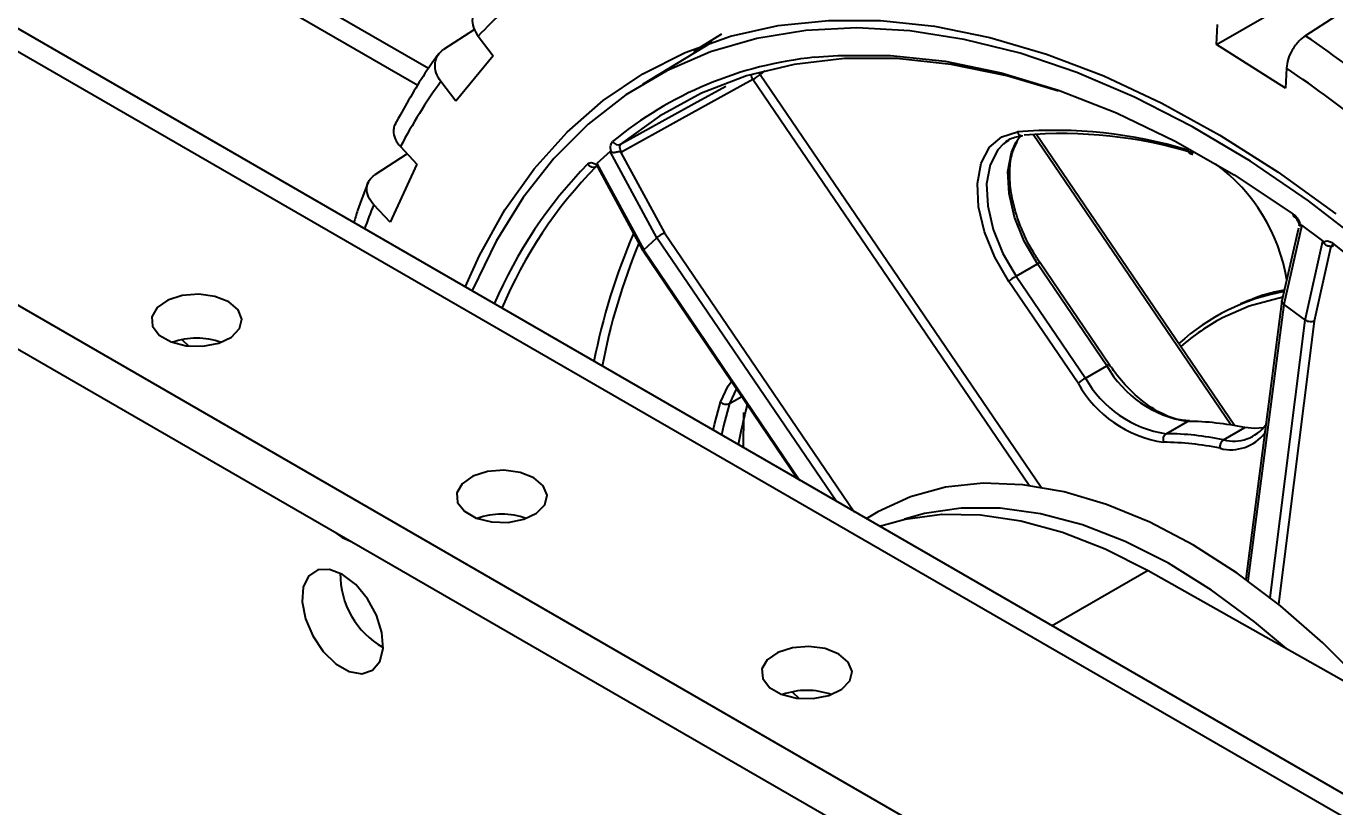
# Model space of a CAD drawing. Header units: inches. Extents: x 0 to 11, y 0 to 8.4.
# Drawn here: x 6.6339 to 6.8867, y 5.1938 to 5.3446 of the extents above; entities that cross this region are included whole.
import ezdxf

# ---------------------------------------------------------------- set-up
doc = ezdxf.new("R2010")
doc.units = ezdxf.units.IN
doc.header["$MEASUREMENT"] = 0
doc.header["$PDSIZE"] = -1
doc.layers.add('OBJ', color=50, linetype='Continuous')
doc.dimstyles.get("Standard").update_dxf_attribs({"dimtxt": 0.18, "dimasz": 0.18, "dimexe": 0.18, "dimexo": 0.0625, "dimgap": 0.09, "dimtad": 0, "dimtih": 1, "dimtoh": 1, "dimdec": 4, "dimzin": 0, "dimdsep": 46, "dimtxsty": 'Standard', "dimcen": 0.09, "dimadec": 0, "dimazin": 0, "dimtfac": 1, "dimtdec": 4, "dimtofl": 0, "dimtmove": 0, "dimatfit": 3, "dimfxl": 1, "dimtolj": 1, "dimtzin": 0, "dimarcsym": 0})

# ---------------------------------------------------------------- blocks, each defined once
blk = doc.blocks.new('*D8')
at = {"layer": 'Defpoints', "color": 0, "transparency": 16777216}
for p in [(5.711596441947764, 7.075144194756552), (5.711596441947764, 4.366810861423873), (9.602395316461589, 4.366810861423874)]:
    blk.add_point(p, dxfattribs=at)
at = {"layer": 'OBJ', "color": 0, "lineweight": -2, "transparency": 16777216}
for p, q in [((5.761596441947764, 7.075144194756552), (9.727395316461589, 7.075144194756553)), ((9.602395316461589, 6.945144194756553), (9.602395316461589, 5.843477528090212)), ((9.602395316461589, 4.496810861423874), (9.602395316461589, 5.598477528090213)), ((5.761596441947764, 4.366810861423873), (9.727395316461589, 4.366810861423874))]:
    blk.add_line(p, q, dxfattribs=at)
at = {"layer": 'OBJ', "color": 0, "transparency": 16777216}
for points in [[(9.580728649794922, 6.945144194756553), (9.624061983128255, 6.945144194756553), (9.602395316461589, 7.075144194756553)], [(9.580728649794922, 4.496810861423874), (9.624061983128255, 4.496810861423874), (9.602395316461589, 4.366810861423874)]]:
    blk.add_solid(points, dxfattribs=at)
at = {"layer": 'OBJ', "color": 0, "transparency": 16777216, "insert": (9.602395316461589, 5.720977528090209), "char_height": 0.125, "attachment_point": 5}
blk.add_mtext('\\A1;32.500000', dxfattribs=at)

msp = doc.modelspace()

# ---------------------------------------------------------------- linework, layer by layer
at = {"color": 7, "linetype": 'Continuous', "lineweight": 25}
for p, q in [((5.805050289265672, 5.76829356582965), (7.675936981155074, 4.688253667897538)), ((5.805050289265672, 5.759787932372507), (7.675936981155074, 4.679748034440395)), ((7.605472245421931, 4.782284073149992), (5.959387781614672, 5.732548407160833)), ((5.955605012314756, 5.730364660926336), (7.601689476122015, 4.780100326915495)), ((6.711620239340491, 5.336415491565226), (6.634072884737458, 5.381182626482264)), ((6.630288630872378, 5.37899802322654), (6.709585855604294, 5.333220709786325)), ((6.863835480433836, 5.341092573583238), (6.894106689786914, 5.358480517356865)), ((6.720516972708431, 5.343995636976044), (6.714503328554689, 5.340118663104919)), ((6.762834150744466, 5.339773152897092), (6.768281894263829, 5.343151073220988)), ((6.863835480433836, 5.341092573583238), (6.864003384376142, 5.344943472771632)), ((6.721219424968017, 5.342675809007745), (6.724096183663638, 5.338873264488642)), ((6.766417924190364, 5.341547854130693), (6.752933591917674, 5.333374335037981)), ((6.877147568460789, 5.332652690160749), (6.863835480433836, 5.341092573583238)), ((6.724096183663638, 5.338873264488642), (6.716873936385573, 5.330107259222496)), ((6.763553192432411, 5.340219000893205), (6.762952147847352, 5.339447076091571)), ((6.776503595572353, 5.335969156973626), (6.775670522491588, 5.335292974728395)), ((6.877315472403096, 5.336503589349141), (6.877147568460789, 5.332652690160749)), ((6.716873936385573, 5.330107259222496), (6.713997177689953, 5.333909803741598)), ((6.827617001588808, 5.25588787295423), (6.774261610576377, 5.334295950194779)), ((6.775670522491588, 5.335292974728395), (6.829933580586419, 5.255551041070434)), ((6.866598473730231, 5.267587914252352), (6.828410241920742, 5.32370718866083)), ((6.867289127055992, 5.267473843673163), (6.828995604499895, 5.323747847432061)), ((6.706198492525251, 5.321339637507583), (6.70935362529586, 5.317985785085155)), ((6.746704211380089, 5.320379563066536), (6.744156681079974, 5.318059282143345)), ((6.755734082324288, 5.303751997445762), (6.746704211380089, 5.320379563066536)), ((6.748867144507098, 5.320268359585869), (6.748840913784902, 5.320051826581568)), ((6.8236949269125, 5.322623209404754), (6.82263697772702, 5.321873508544056)), ((6.707501074530443, 5.319955015011116), (6.70122308387955, 5.315878260463662)), ((6.70935362529586, 5.317985785085155), (6.704186256502393, 5.306781817169198)), ((6.744156681079974, 5.318059282143345), (6.753186552024173, 5.301431716522569)), ((6.748840913784902, 5.320051826581568), (6.757184812433603, 5.304687407403077)), ((6.858795273735547, 5.31999625116124), (6.85920248642102, 5.319850833450074)), ((6.744088091632251, 5.317542953582304), (6.743978219751196, 5.317483097848203)), ((6.744317665887865, 5.317296807950886), (6.753041684700807, 5.301232437132581)), ((6.704186256502393, 5.306781817169198), (6.701031123731783, 5.310135669591626)), ((6.879615230219826, 5.305601869869134), (6.876449914397372, 5.291575104542474)), ((6.880253214519641, 5.306181602882267), (6.876800463582932, 5.29088109897138)), ((6.884370029803224, 5.303152817132928), (6.880253214519641, 5.306181602882267)), ((6.753186619625347, 5.301431778093463), (6.755734014723114, 5.303751935874867)), ((6.755734014723114, 5.303751935874867), (6.755734082324288, 5.30375199744576)), ((6.790392705766062, 5.252819475765661), (6.755734014723114, 5.303751935874867)), ((6.757184812433603, 5.304687407403077), (6.793830600563525, 5.250834821343644)), ((6.880917278866514, 5.287852313222042), (6.884370029803224, 5.303152817132928)), ((6.753044370829107, 5.301228023133088), (6.782876457165655, 5.257158513723656)), ((6.753186552024173, 5.301431716522569), (6.753186619625347, 5.301431778093463)), ((6.753186619625347, 5.301431778093463), (6.783336355722183, 5.256893019938166)), ((6.885844905986018, 5.301793304963564), (6.882654450213933, 5.287655134584897)), ((6.885986727935808, 5.301995210909764), (6.885844905986018, 5.301793304963564)), ((6.886399917532473, 5.302217335509962), (6.885986727935808, 5.301995210909764)), ((6.825103660057202, 5.296319101164038), (6.829228449614124, 5.298700291490187)), ((6.842607680884775, 5.279038926837381), (6.829228449614124, 5.298700291490187)), ((6.843100681472058, 5.279246470474968), (6.829721450201406, 5.298907835127774)), ((6.837058582632156, 5.275651796024876), (6.823679351361504, 5.295313160677682)), ((6.825103660057202, 5.296319101164038), (6.838482891327854, 5.276657736511233)), ((6.876442160683438, 5.291531395535729), (6.869472362108014, 5.237782857841791)), ((6.876800572826597, 5.290881018599629), (6.869877173401756, 5.237490294186397)), ((6.876800463582932, 5.29088109897138), (6.876800572826597, 5.290881018599629)), ((6.876800572826597, 5.290881018599629), (6.880917169622848, 5.287852393593795)), ((6.874191141250483, 5.234231651406702), (6.880917169622848, 5.287852393593795)), ((6.882654450213933, 5.287655134584897), (6.875793597618361, 5.232959556772244)), ((6.880917169622848, 5.287852393593795), (6.880917278866514, 5.287852313222042)), ((6.663987668850689, 5.284073751416704), (6.665359842774542, 5.282824575384534)), ((6.838482891327854, 5.276657736511233), (6.842607680884775, 5.279038926837381)), ((6.771068608189577, 5.274601682320246), (6.769755421696389, 5.271718305040937)), ((6.769755421696389, 5.271718305040937), (6.772103044678451, 5.273073558941091)), ((6.854059837338974, 5.265900620157445), (6.858184626895894, 5.268281810483595)), ((6.865124888501613, 5.264724264271959), (6.869249678058535, 5.267105454598108)), ((6.850577661784643, 5.239477609185412), (6.83204083124622, 5.228776524694569)), ((6.850577661784643, 5.239477609185412), (7.046885038748147, 5.128884196469169)), ((6.781838799048518, 5.216039742098075), (6.78321097297188, 5.214790566066309))]:
    msp.add_line(p, q, dxfattribs=at)
at = {"color": 7, "linetype": 'Continuous', "lineweight": 25, "flags": 128}
for points in [[(6.880957681600419, 5.342762254908283), (6.895112487307797, 5.351964434291244), (6.906234111452351, 5.359194022855387)], [(6.718706932536057, 5.294202791782694), (6.721462595914663, 5.30028721675531), (6.726382193898421, 5.309120111788102), (6.732026540662893, 5.31708879401484), (6.738365521175939, 5.324150747068011), (6.745365314233812, 5.330268292372559), (6.752988572911931, 5.335408790177391), (6.761194623826869, 5.339544813702562), (6.769939684146459, 5.342654295473022), (6.779177095190146, 5.344720645058134), (6.788857571373234, 5.345732837588812), (6.798929463166807, 5.345685472579952), (6.809339032670313, 5.344578802744373), (6.820030740326509, 5.342418732644473), (6.83094754124904, 5.339216787188839), (6.842031189581579, 5.334990050141871), (6.853222549264678, 5.329761072974511), (6.86446190955223, 5.323557754542382), (6.875689303594132, 5.316413192233326), (6.886844828385386, 5.308365505378524)], [(6.892604761170818, 5.302399491444385), (6.881541865811963, 5.310894963906036), (6.870374774569254, 5.318507426209457), (6.859163704817205, 5.325195828945851), (6.847969111079856, 5.330924105601233), (6.836851359036049, 5.335661367041344), (6.825870400003818, 5.339382068078086), (6.815085447659149, 5.342066145219283), (6.804554658732413, 5.343699124858968), (6.79433481940427, 5.344272201324798), (6.784481039092104, 5.343782284361714), (6.77504645327825, 5.34223201579583), (6.76608193698244, 5.339629755288654), (6.75763583042357, 5.335989535258491), (6.749753678350115, 5.331330985212084), (6.742477984444821, 5.325679225894553), (6.735847982128032, 5.319064733828395), (6.729899422995564, 5.311523176972015), (6.724664384031948, 5.303095222383987), (6.720171094638652, 5.293826316930174), (6.72001169581242, 5.293449567976069)], [(6.833310004598148, 5.332025093965515), (6.823309262910756, 5.335000955120854), (6.812542202271877, 5.337223823244674), (6.802070995033496, 5.338337045956613), (6.791956931514844, 5.33833410731502), (6.782259211593033, 5.337215024520421), (6.773034598192937, 5.334986347814841), (6.764337085041082, 5.331661122141778), (6.756217580628289, 5.327258810791219), (6.748723610230881, 5.321805181476651)], [(6.762833918846221, 5.339773062072454), (6.762889357071281, 5.339796945175784), (6.763118427195419, 5.339953263050162)], [(6.786119900843672, 5.33859418997179), (6.790663195937793, 5.338972853129268), (6.800837729715122, 5.338975809340497), (6.811371542513489, 5.33785593086006), (6.822202977569318, 5.335619772587311), (6.83326863606935, 5.332280423257028), (6.844503748238098, 5.32785742882813), (6.855842552449826, 5.32237667807679), (6.867218680146071, 5.315870251063648), (6.878565544305659, 5.308376231362028)], [(6.748723610230877, 5.321805181476648), (6.762945456075804, 5.329661680354628), (6.769064852249568, 5.3330419272745)], [(6.774261610576377, 5.334295950194779), (6.760040582457076, 5.326440692385977), (6.7488671445071, 5.320268359585869)], [(6.823679351361504, 5.295313160677682), (6.820974068362132, 5.299965347393186), (6.818996454742105, 5.304861317361292), (6.817863957080046, 5.30971030856662), (6.817643832182019, 5.314224348970004), (6.818349152832251, 5.318135358600828), (6.819938031426227, 5.321211070298582), (6.822316107593032, 5.323268823602155), (6.825342152071969, 5.324186412594925)], [(6.825056279295223, 5.322170443591332), (6.825698902505373, 5.323132281698584), (6.826139520384864, 5.323654244108535)], [(6.82263697772702, 5.321873508544056), (6.821574112948451, 5.320751091372434), (6.820075170878662, 5.317849476563232), (6.81940977403882, 5.314159844836041), (6.81961743903696, 5.309901316153603), (6.82068583305777, 5.305326796148575), (6.82255150628421, 5.300707956556023), (6.825103660057202, 5.296319101164038)], [(6.829228449614124, 5.298700291490187), (6.826676295841132, 5.303089146882172), (6.824810622614691, 5.307707986474725), (6.82374222859388, 5.312282506479752), (6.823534563595741, 5.31654103516219), (6.824199960435584, 5.320230666889382), (6.825056279295223, 5.322170443591332)], [(6.673023863172157, 5.291375160506557), (6.670370987629403, 5.292424243536814), (6.667240784099925, 5.292849252668399), (6.664056003915433, 5.292592788063034), (6.66124676928732, 5.291689486686793), (6.659192482918619, 5.290261344395904), (6.658170587566617, 5.288501239720359), (6.658319095861119, 5.286646884549669), (6.65961795093404, 5.284948719824972), (6.661891735210577, 5.283636092102195), (6.664833361524711, 5.282886279028817), (6.668045546942604, 5.282800547015259), (6.671094468024235, 5.283390474645007), (6.673568351082875, 5.284576388922763), (6.675133084503196, 5.286198125553938), (6.675577342366296, 5.288036660020139), (6.674841125186044, 5.289843688054033), (6.673023863172157, 5.291375160506557)], [(6.876613326090625, 5.292299246334775), (6.870080390687348, 5.290521013307711), (6.864944090279675, 5.288265858083626)], [(6.768021684711496, 5.271979148595405), (6.769505467445456, 5.275169093102235), (6.770141652244523, 5.275971029850346)], [(6.766605427210169, 5.266551579379935), (6.766872833861988, 5.267668029893511), (6.768021684711496, 5.271979148595405)], [(6.769755421696389, 5.271718305040937), (6.768614659017293, 5.267437537591987), (6.768189412776834, 5.265637163976177)], [(6.772483379054203, 5.263158310008144), (6.772497528893759, 5.269648920423737), (6.772504046787454, 5.269979157356473)], [(6.872871420730601, 5.267030489346129), (6.871161861126499, 5.266889316891525), (6.869249678058535, 5.267105454598108)], [(6.731949428271036, 5.257358155847278), (6.729296552728283, 5.258407238877536), (6.726166349198803, 5.25883224800912), (6.722981569014311, 5.258575783403755), (6.720172334386199, 5.257672482027514), (6.718118048017498, 5.256244339736625), (6.717096152665495, 5.254484235061081), (6.717244660959997, 5.252629879890391), (6.718543516032918, 5.250931715165693), (6.720817300309456, 5.249619087442915), (6.72375892662359, 5.248869274369538), (6.726971112041483, 5.248783542355979), (6.730020033123114, 5.249373469985728), (6.732493916181753, 5.250559384263483), (6.734058649602074, 5.252181120894659), (6.734502907465174, 5.254019655360859), (6.733766690284924, 5.255826683394754), (6.731949428271036, 5.257358155847278)], [(6.895345319322102, 5.214256916499472), (6.892281754383034, 5.217594830480039), (6.884344885158219, 5.225511532681606), (6.876163170021368, 5.232655176178003), (6.867815403361828, 5.238956963777248), (6.859381978735886, 5.24435620581985), (6.850944114632866, 5.248800904653414), (6.842583072296688, 5.252248255398453), (6.834379373135659, 5.254665058182781), (6.8264120232573, 5.256028037874423), (6.818757752596332, 5.25632406823387), (6.811490275963473, 5.255550298326933), (6.804679583131502, 5.253714179980802), (6.798391264795498, 5.250833396018875), (6.796171586744048, 5.249483398787465)], [(6.798690613329952, 5.248029195693006), (6.803660669363862, 5.249411740073663), (6.810743525390918, 5.250360190574682), (6.818219844940568, 5.250255559239519), (6.826017626968577, 5.24909885372513), (6.834061774571313, 5.246901213737939), (6.842274818209984, 5.243683803752375), (6.850577661784643, 5.239477609185412)], [(6.877345412714787, 5.224397498738757), (6.871153090611455, 5.229601135102837), (6.862864982056503, 5.235697967682296), (6.854504915542331, 5.240876875914102), (6.846155977165878, 5.245086389481522), (6.837901142427648, 5.248284672347521), (6.829822451583913, 5.250439938540083), (6.822000194293789, 5.251530768055494), (6.814512111664518, 5.251546319739951), (6.807432623625441, 5.250486439033831), (6.803569922759262, 5.249392166014582)], [(6.693392316537351, 5.246958995899411), (6.694927437037142, 5.245868459675943), (6.696672806935827, 5.245065209102756)], [(6.695032561736608, 5.238722986507836), (6.692487859475147, 5.239701658216867), (6.690218915188838, 5.239593568385714), (6.688471604197404, 5.238410430224769), (6.687435274759086, 5.23628045511205), (6.687222229248837, 5.233434458900991), (6.687855554453433, 5.230180849441239), (6.689266619759904, 5.226872205802712), (6.691302514347358, 5.22386707086254), (6.693742617447085, 5.221491097620964), (6.696322506026131, 5.22000175964573), (6.698762609125859, 5.219560449815917), (6.700798503713313, 5.220214990899212), (6.702209569019783, 5.221894453212989), (6.702842894224379, 5.224416840956005), (6.70262984871413, 5.227508814277429), (6.701593519275812, 5.230835309890972), (6.699846208284376, 5.234035850381013), (6.69757726399807, 5.236763607523952), (6.695032561736608, 5.238722986507836)], [(6.790874993369914, 5.223341151187999), (6.788222117827162, 5.224390234218256), (6.785091914297682, 5.224815243349841), (6.781907134113191, 5.224558778744475), (6.779097899485077, 5.223655477368235), (6.777043613116376, 5.222227335077346), (6.776021717764374, 5.220467230401801), (6.776170226058876, 5.218612875231112), (6.777469081131796, 5.216914710506414), (6.779742865408334, 5.215602082783636), (6.782684491722469, 5.214852269710259), (6.785896677140361, 5.214766537696701), (6.788945598221992, 5.215356465326448), (6.791419481280633, 5.216542379604205), (6.792984214700953, 5.218164116235379), (6.793428472564053, 5.220002650701581), (6.792692255383803, 5.221809678735475), (6.790874993369914, 5.223341151187999)]]:
    msp.add_lwpolyline(points, dxfattribs=at)
at = {"color": 7, "linetype": 'Continuous', "lineweight": 25}
for centre, radius, start, end in [((6.783477513564031, 5.28461235438812), 0.08513186452788653, 127.657648253977, 136.9966294009022), ((6.7219006320175, 5.108361834808218), 0.283271428077578, 51.47498821359545, 55.84036877709234), ((6.793525091024157, 5.266040523949553), 0.07293059231128865, 95.82771357133447, 129.4634987855923), ((6.774394220209875, 5.334459405401655), 0.001524396712403096, 33.14906639674126, 51.86950966649872), ((6.721349020704918, 5.107163353001497), 0.2773490185007226, 51.53363710822584, 55.78171988245168), ((6.797763597101579, 5.273235807639121), 0.1034318462761235, 144.0832981768078, 152.2847588014534), ((6.775834083533919, 5.33538413523863), 0.001912280808840826, 183.8295116689288, 214.6840660062454), ((6.769476717122842, 5.342551553216474), 0.009542022144886513, 300.0963000504262, 310.4744020157296), ((6.832655401555239, 5.236421531278142), 0.08806905251309087, 73.09972255920772, 94.76332360255302), ((6.826311698558487, 5.324458157975545), 0.001006909102852566, 195.6571707157611, 271.3748077069733), ((6.83393410252181, 5.236411021410074), 0.08744902641915765, 73.0997225592115, 94.76332360255016), ((6.748250510606904, 5.322946266253996), 0.001235272327584896, 209.1215516518422, 292.5191478880962), ((6.859079480196644, 5.320771776780255), 0.0008261575438451009, 185.8847217689486, 249.6801987469333), ((6.805217915178791, 5.256393668836643), 0.08798511802755582, 135.5602946100613, 156.861479515131), ((6.743487482557375, 5.318661160984324), 0.001276187974434257, 211.3513962579338, 292.6147904709673), ((6.843084238286546, 5.290013677915204), 0.03474473979787376, 9.332827610042095, 53.72786028563382), ((6.806558733266709, 5.256141473843112), 0.08763056263340592, 135.5727852743243, 157.1871009910653), ((6.82140360426061, 5.261936247341145), 0.1296638668787216, 158.1779003473331, 160.3995202775502), ((6.879081608025557, 5.308259713903528), 0.0005290539491687044, 167.2770238413826, 228.4488845906286), ((6.862448551230996, 5.256620984178028), 0.1211329555056287, 156.6714584156811, 168.9427957153618), ((6.86460599850547, 5.256237186019067), 0.1215863700059754, 157.5352449613787, 169.2415308603002), ((6.886743944906197, 5.302562890780085), 0.0004840087864320737, 163.4631996973624, 225.3782222754149), ((6.673341185466025, 5.037850735967265), 0.3398358420225034, 21.17895598893203, 51.20079247492702), ((6.829806282481503, 5.298017013629513), 0.0008948516399435277, 95.4398308705639, 130.2204571074336), ((6.829875759422963, 5.288050989384494), 0.009546444613348491, 119.9922180179898, 130.47228781581), ((6.884274746999499, 5.252692714931655), 0.04132463069967395, 100.3515192993692, 132.2007680601145), ((6.883857951223963, 5.252232863558718), 0.0406953416283968, 117.6951582057572, 131.4677322819593), ((6.666836678836796, 5.270264380857754), 0.01410013830385865, 70.43682235501954, 109.5631776495009), ((6.843185513752143, 5.278355648976731), 0.0008948516399185603, 95.43983086997349, 130.220457107904), ((6.86140615908528, 5.28960351279534), 0.02156370235182133, 209.3356188892718, 261.4080709648433), ((6.843254990693687, 5.268389624731594), 0.00954644461346603, 119.9922180180813, 130.4722878157752), ((6.856984969524683, 5.286850257140305), 0.022857524492922, 209.3356188892633, 261.4080709648564), ((6.857281369528354, 5.287222322469183), 0.02156370235181311, 209.335618889257, 261.4080709648545), ((6.769082622804828, 5.273138640404058), 0.001571626829822144, 227.5414034729637, 295.3464545547635), ((6.884434565466563, 5.242463234635986), 0.1149957003752783, 165.3726385848462, 169.323998070271), ((6.857847580585456, 5.21248320337872), 0.05579962504407707, 78.20913179414556, 89.65391436761753), ((6.86711074017894, 5.272174361393469), 0.007710223991835027, 255.0746205943193, 323.9374681409469), ((6.854882108150533, 5.264758496569587), 0.001407329235638843, 125.7519652890184, 201.2139328281828), ((6.853722791028549, 5.210102013052677), 0.0557996250439696, 78.20913179413839, 89.65391436763055), ((6.866004913515876, 5.263461738408076), 0.001538965750984363, 124.8778556790925, 194.1340177558151), ((6.866619119544128, 5.270984385267324), 0.008174544324795854, 255.0663469422744, 322.8904903444887), ((6.853236835371092, 5.20906919288501), 0.05518106645983847, 78.20913179413105, 89.6539143676166), ((6.725762243935701, 5.236247376222548), 0.01410013828028209, 70.43682204427277, 109.5631779661539), ((6.71080615836556, 5.238778896018705), 0.01623268323725935, 179.3187949885679, 240.6758284787434), ((6.784687809034551, 5.202230371534837), 0.01410013830812825, 70.43682241185849, 109.5631775921517)]:
    msp.add_arc(centre, radius, start, end, dxfattribs=at)
for points, knots in [([(6.721624706951974, 5.348762238730254), (6.721254262334616, 5.348461146306037), (6.720668072693054, 5.347984699215273), (6.720223336155726, 5.347010856392756), (6.720004857494551, 5.345884758790134), (6.720186632927453, 5.344334837846946), (6.720875181038642, 5.343228786358579), (6.721219424968017, 5.342675809007745)], [0, 0, 0, 0, 0.2258044901152272, 0.3573118542471866, 0.5009271414518303, 0.7504854067866519, 1, 1, 1, 1]), ([(6.880957681600419, 5.342762254908283), (6.880541612410634, 5.342445756271194), (6.879883226683178, 5.341944930469776), (6.879044590493635, 5.340936684191641), (6.87827399892191, 5.339776466412779), (6.877538440423041, 5.338187876177418), (6.877389790740472, 5.33706498553849), (6.877315472403096, 5.336503589349141)], [0, 0, 0, 0, 0.2258044907201238, 0.357311854700392, 0.5009271414490365, 0.7504854067852312, 1, 1, 1, 1]), ([(6.713646381249045, 5.339344098734803), (6.712602266108997, 5.337876213008816), (6.709530709555711, 5.333558016817427), (6.706878030597038, 5.328773305623461), (6.705127077592092, 5.325615062740175)], [0, 0, 0, 0, 0.3399302998120907, 1, 1, 1, 1]), ([(6.713997177689953, 5.333909803741598), (6.713654044109142, 5.334465336281086), (6.712968007505569, 5.335576028087071), (6.712808755457727, 5.337135410213849), (6.713039422733191, 5.338270236509656), (6.713494060898288, 5.339278623079934), (6.71410790369007, 5.339789540586181), (6.714503328554689, 5.340118663104919)], [0, 0, 0, 0, 0.2498545218869405, 0.4995411617173423, 0.6366718540409918, 0.7659515028081415, 1, 1, 1, 1]), ([(6.705215887377478, 5.325732879187261), (6.705136551353041, 5.325582869960638), (6.704924646440598, 5.325182198358317), (6.704798681264128, 5.324216807584738), (6.7050480375604, 5.322814360090888), (6.70581502990924, 5.321831183023888), (6.706198492525251, 5.321339637507583)], [0, 0, 0, 0, 0.1179558599362471, 0.3150577098986643, 0.6575588234022239, 1, 1, 1, 1]), ([(6.822802522409248, 5.321886372444424), (6.822936350098909, 5.322034446803933), (6.823645343498943, 5.322818916324938), (6.824888976198899, 5.323240462348699), (6.826052455388968, 5.323409645202366), (6.826348239863336, 5.323452655564624)], [0, 0, 0, 0, 0.1478662598463679, 0.7833670489571318, 1, 1, 1, 1]), ([(6.746704211380089, 5.320379563066536), (6.746712398974506, 5.320384760254427), (6.746729602442245, 5.320395680391606), (6.746766769284723, 5.320393088551356), (6.746839870272154, 5.32036866834803), (6.746901555909043, 5.320324547042082), (6.746948129907162, 5.320291234496018)], [0, 0, 0, 0, 0.1366464377158758, 0.2871163937674213, 0.4617573650695572, 1, 1, 1, 1]), ([(6.746948129907162, 5.320291234496018), (6.74688276513498, 5.32053295673598), (6.746752350957127, 5.321015234974557), (6.746768087593486, 5.32180251042331), (6.747018650884874, 5.322139612170456), (6.747171390008505, 5.322345103665833)], [0, 0, 0, 0, 0.2817690329953688, 0.5621786102121189, 1, 1, 1, 1]), ([(6.748840913784902, 5.320051826581568), (6.748842773244396, 5.320074528891652), (6.748846341528812, 5.320118094400657), (6.748837295636532, 5.320183933434395), (6.748813115686103, 5.320236170379201), (6.748784426535615, 5.320271593166126), (6.748750357717149, 5.32030016344001), (6.748659767106844, 5.320346196951944), (6.748481563593957, 5.320348263514502), (6.748227569833899, 5.320312925095503), (6.747922824711961, 5.320243879619455), (6.747614035007572, 5.320186163527956), (6.747336735503849, 5.32016630648936), (6.747116633111114, 5.320191034542009), (6.74700110126021, 5.320259735230636), (6.746948129907162, 5.320291234496018)], [0, 0, 0, 0, 0.03402677077964408, 0.06529703732048663, 0.09459872894889569, 0.1102043168051562, 0.1251631020144027, 0.1534183000541579, 0.247293272939026, 0.3745660260566639, 0.5050524831110226, 0.6579061563271122, 0.7924844661146652, 0.9048541287758857, 1, 1, 1, 1]), ([(6.748723610230881, 5.321805181476652), (6.748657220624926, 5.321726330127097), (6.7485575094985, 5.321607902599609), (6.748515185723062, 5.321359947969857), (6.748516235839521, 5.321153710845638), (6.748555275844257, 5.320931474148096), (6.748650513009562, 5.320626704060537), (6.748780678225706, 5.320411628539527), (6.748867299562291, 5.320268501753058)], [0, 0, 0, 0, 0.2494061374391709, 0.3745852463390522, 0.500459011017362, 0.6261694128141483, 0.7512261257041166, 1, 1, 1, 1]), ([(6.829721450201406, 5.298907835127774), (6.829282292615969, 5.29958160888527), (6.827999633806971, 5.301549517157802), (6.826239815587514, 5.305065309104261), (6.824733798098332, 5.309321465018402), (6.823907026841117, 5.313466610643851), (6.823803372734626, 5.317243021231439), (6.824291748615436, 5.320336565186053), (6.825056794174775, 5.321766286836648), (6.825394741701009, 5.322397845165592)], [0, 0, 0, 0, 0.08286241279403143, 0.2420183716046238, 0.401238220271467, 0.5599993781538332, 0.7180718922685619, 0.8754624408694213, 1, 1, 1, 1]), ([(6.742397627649476, 5.317997179037419), (6.742522894198608, 5.318086623875356), (6.742772739901914, 5.318265022726416), (6.743389570092068, 5.318265287517079), (6.743875974783009, 5.317954053121152), (6.744173219080017, 5.317763856252278)], [0, 0, 0, 0, 0.2811138799038806, 0.5606851591347035, 1, 1, 1, 1]), ([(6.744173219080017, 5.317763856252278), (6.744161660081547, 5.31780445181189), (6.744140958754516, 5.317877155511759), (6.744129358653908, 5.317966618607286), (6.744134013517569, 5.318028508782544), (6.744149453838407, 5.318049470479068), (6.744156681079974, 5.318059282143345)], [0, 0, 0, 0, 0.3653216879843126, 0.6542646194003648, 0.8381696119005219, 0.9999999999999999, 0.9999999999999999, 0.9999999999999999, 0.9999999999999999]), ([(6.744173219080017, 5.317763856252278), (6.744193939092467, 5.317688071279649), (6.74423930701003, 5.317522134777475), (6.744273861689517, 5.317371398855954), (6.74431356939864, 5.317311520955012), (6.744321811663954, 5.317299091893831)], [0, 0, 0, 0, 0.3998122826397431, 0.8754169778681018, 1, 1, 1, 1]), ([(6.701031123731783, 5.310135669591626), (6.700649398364884, 5.310629605060162), (6.699886204119699, 5.3116171441125), (6.699640362308371, 5.313044692296662), (6.699817231331687, 5.314101520349284), (6.700230949094602, 5.315053148318432), (6.700834371569013, 5.315554986596753), (6.70122308387955, 5.315878260463662)], [0, 0, 0, 0, 0.2498545218851329, 0.4995411617137342, 0.6366718545425197, 0.7659515034775468, 1, 1, 1, 1]), ([(6.700001844475154, 5.314503674068373), (6.69927527131177, 5.312707205194925), (6.698246108363156, 5.310162576111355), (6.697428912946825, 5.307428805550538), (6.697188644886408, 5.306625034827958)], [0, 0, 0, 0, 0.7059845716019645, 0.9999999999999999, 0.9999999999999999, 0.9999999999999999, 0.9999999999999999]), ([(6.878565544305659, 5.308376231362028), (6.878749490766605, 5.308225647834161), (6.879116374289976, 5.307925307099243), (6.879692039867566, 5.307154295470112), (6.879912414241106, 5.306525425539556), (6.880047086103778, 5.306141120034493)], [0, 0, 0, 0, 0.2811138799038948, 0.5606851591347627, 1, 1, 1, 1]), ([(6.878728742004594, 5.307865158264143), (6.878817137134518, 5.307796629092059), (6.878992538323469, 5.307660647638422), (6.879230837139635, 5.307398427128335), (6.879435167583653, 5.30711153728526), (6.87959736125334, 5.306811285049011), (6.879713010495699, 5.306518258394402), (6.879749022286934, 5.306338994829171), (6.879766172442445, 5.306253622846397)], [0, 0, 0, 0, 0.1753848829737026, 0.3480137087242097, 0.5178016646067828, 0.6847517310746255, 0.8498670393531031, 1, 1, 1, 1]), ([(6.880047086103778, 5.306141120034493), (6.880007790704873, 5.306115377346559), (6.879921750678463, 5.306059011929456), (6.879811966633287, 5.306086274302179), (6.879748082675748, 5.306152699795962), (6.879753471765148, 5.306208411997642), (6.879762320094944, 5.30624774813016), (6.879769363441953, 5.30625194813462), (6.879772362124057, 5.306253736272873)], [0, 0, 0, 0, 0.2168029083190258, 0.4747051430320472, 0.6916177648742347, 0.9507298137713466, 0.9790233783013355, 0.9999999999999999, 0.9999999999999999, 0.9999999999999999, 0.9999999999999999]), ([(6.880047086103778, 5.306141120034493), (6.880066747245256, 5.306158290869667), (6.880101958922166, 5.306189042588795), (6.880158230384335, 5.306209541744143), (6.880208988220751, 5.306207873438491), (6.880239113570454, 5.306189978889025), (6.880253214519641, 5.306181602882267)], [0, 0, 0, 0, 0.3653216879841097, 0.6542646194001165, 0.8381696119004218, 1, 1, 1, 1]), ([(6.757184812433603, 5.304687407403077), (6.75704463685948, 5.30461489505423), (6.756753277471893, 5.304464175831679), (6.756302734482206, 5.30418298404542), (6.755945228506903, 5.303932223499484), (6.75580264595941, 5.303810520660502), (6.755734082324288, 5.303751997445762)], [0, 0, 0, 0, 0.27069938235476, 0.5626572728984143, 0.7896951086164057, 1, 1, 1, 1]), ([(6.884370029803224, 5.303152817132928), (6.884381566036418, 5.303142931262077), (6.884405805538945, 5.303122159439298), (6.884438536284709, 5.303075527586699), (6.884488421129924, 5.302982514780336), (6.884512881084819, 5.302902449897556), (6.884531348883008, 5.30284199916886)], [0, 0, 0, 0, 0.1366464377160999, 0.2871163937677734, 0.4617573650696674, 0.9999999999999999, 0.9999999999999999, 0.9999999999999999, 0.9999999999999999]), ([(6.884531348883008, 5.30284199916886), (6.884651649179727, 5.302939913578992), (6.884891669358306, 5.303135269989959), (6.885496775334806, 5.303168392264152), (6.88598334905099, 5.302877796800147), (6.886279956118132, 5.302700654744509)], [0, 0, 0, 0, 0.2817690329953405, 0.5621786102121271, 1, 1, 1, 1]), ([(6.885844905986018, 5.301793304963564), (6.885859143751173, 5.30181461200438), (6.885886465881992, 5.301855500005428), (6.885917826493133, 5.301918036236766), (6.885931441531194, 5.301966438722032), (6.885932545131956, 5.301998304323076), (6.885926164913535, 5.302023362532778), (6.885891949663512, 5.302062561915571), (6.885771326764653, 5.302069970948294), (6.885568328805051, 5.302089512873387), (6.885298212174339, 5.302143306418684), (6.885020551072896, 5.302262883780774), (6.884781497823506, 5.30243931465665), (6.884611143421308, 5.302635717202639), (6.884556433418854, 5.302777151530331), (6.884531348883008, 5.30284199916886)], [0, 0, 0, 0, 0.03402677078099412, 0.06529703732170263, 0.09459872894854125, 0.1102043168046852, 0.1251631020128669, 0.1534183000412314, 0.2472932729248765, 0.3745660260455807, 0.5050524830235456, 0.6579061563064909, 0.7924844660866838, 0.9048541287539151, 1, 1, 1, 1]), ([(6.753186552024173, 5.301431716522569), (6.753117719296918, 5.301365168305166), (6.753016446979283, 5.301267257144594), (6.753057368599968, 5.301251009316696), (6.753070476630313, 5.30124580480579)], [0, 0, 0, 0, 0.6796795892884754, 1, 1, 1, 1]), ([(6.886243481451977, 5.302432182868493), (6.886228460476273, 5.302425713584149), (6.886169345569752, 5.302400253777352), (6.886057113253312, 5.302277992483693), (6.88601500363354, 5.302108086399674), (6.885986980850987, 5.301995018619142)], [0, 0, 0, 0, 0.1023015002992357, 0.4026065780190206, 1, 1, 1, 1]), ([(6.88623085351186, 5.302392593318244), (6.886228371789458, 5.302388212290854), (6.886214682345218, 5.302364046078672), (6.886318093690885, 5.302284469264076), (6.886402757872772, 5.302219318715443)], [0, 0, 0, 0, 0.1812873012972989, 0.9999999999999999, 0.9999999999999999, 0.9999999999999999, 0.9999999999999999]), ([(6.876905336203103, 5.293593258544139), (6.876012053132314, 5.293434839633782), (6.873051434960305, 5.292909790049696), (6.870352961759183, 5.291765321002586), (6.868468676773999, 5.290966163226783)], [0, 0, 0, 0, 0.3017218090579965, 1, 1, 1, 1]), ([(6.876800463582932, 5.29088109897138), (6.876696192456213, 5.290978440940922), (6.87647933058474, 5.291180891632226), (6.876395878354355, 5.291443951412062), (6.876453071450318, 5.291561457625954), (6.876458444838733, 5.291572497534143)], [0, 0, 0, 0, 0.4562552087839817, 0.9489142541967505, 1, 1, 1, 1]), ([(6.882654450213933, 5.287655134584897), (6.882514540709851, 5.287604305038133), (6.882223734357303, 5.287498654209097), (6.881698793549485, 5.287523477712394), (6.881239042584791, 5.287651237611436), (6.88102176235706, 5.28778701971483), (6.880917278866514, 5.287852313222042)], [0, 0, 0, 0, 0.270699382354727, 0.5626572728983623, 0.7896951086164268, 1, 1, 1, 1]), ([(6.858581193493567, 5.268390695829542), (6.858109994131941, 5.268414279814565), (6.85671051030826, 5.268484325337176), (6.854111415837373, 5.26927710540327), (6.850868634231629, 5.271076003001651), (6.847664820316056, 5.273692039271269), (6.845048144114292, 5.276519149084654), (6.843629281017392, 5.278506193965609), (6.843100681472058, 5.279246470474968)], [0, 0, 0, 0, 0.1002831544338072, 0.2978455911605661, 0.4934952735816084, 0.6886046960523147, 0.883989218941852, 1, 1, 1, 1])]:
    msp.add_open_spline(points, degree=3, knots=knots, dxfattribs=at)

# ---------------------------------------------------------------- dimensions: what is measured, and where the dimension line sits
at = {"layer": 'OBJ'}
dim = msp.add_linear_dim(base=(9.602395316461589, 4.366810861423874), p1=(5.711596441947762, 7.075144194756549), p2=(5.711596441947762, 4.366810861423871), angle=90, dimstyle='Standard', override={"dimtxt": 0.125, "dimasz": 0.13, "dimexe": 0.125, "dimexo": 0.05, "dimgap": 0.06, "dimdec": 6, "dimlfac": 12, "dimzin": 1, "dimadec": 2, "dimtdec": 2, "dimtzin": 1}, dxfattribs=at)
dim.commit()
dim.dimension.update_dxf_attribs({"geometry": '*D8', "text_midpoint": (9.602395316461589, 5.720977528090209)})

doc.saveas('drawing.dxf')
